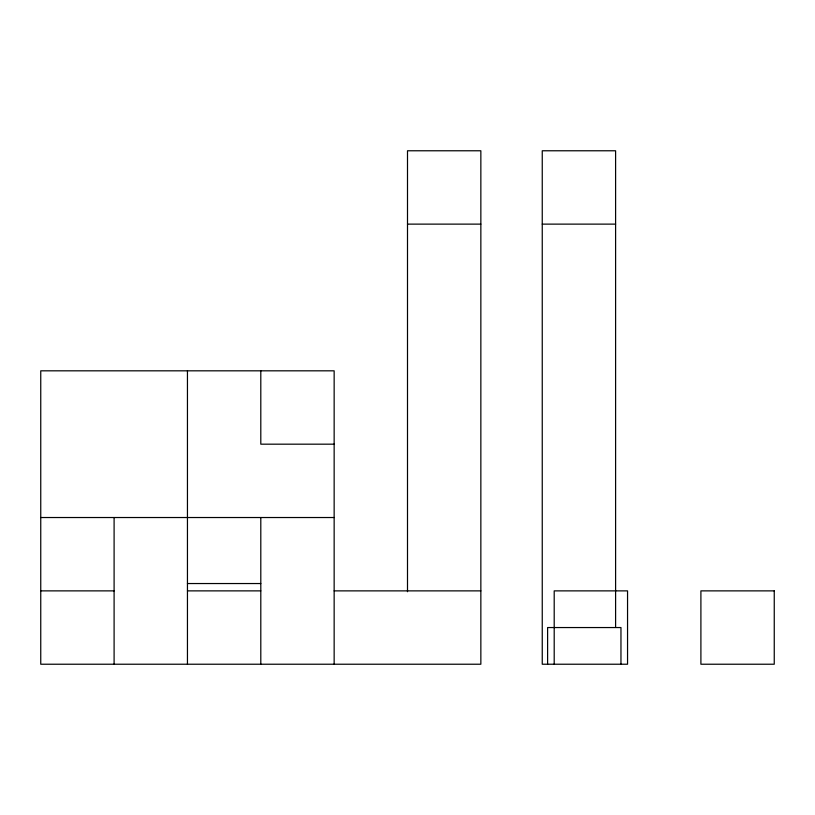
<?xml version="1.0" encoding="UTF-8"?>
<svg xmlns="http://www.w3.org/2000/svg" width="815" height="815" viewBox="0 0 815 815"><rect width="100%" height="100%" fill="white"/><g stroke="black" fill="none" stroke-linecap="round" stroke-linejoin="round"><path stroke-width="1.22" d="M407.5 224.125L480.85 224.125M542.25 224.125L615.6 224.125M334.15 444.175L260.8 444.175L260.8 370.825M40.75 517.525L334.15 517.525M187.45 583.54L260.8 583.54M40.75 590.875L114.1 590.875M187.45 590.875L260.8 590.875M334.15 590.875L480.85 590.875M620.959 664.225L620.959 627.55L547.609 627.55L547.609 664.225M615.6 627.336L615.6 150.775L542.25 150.775L542.25 664.225L627.55 664.225L627.55 590.875L554.2 590.875L554.2 664.225M407.5 591.721L407.5 150.775L480.85 150.775L480.85 664.225L40.75 664.225L40.75 370.825L334.15 370.825L334.15 664.225M260.8 517.525L260.8 664.225M187.45 370.825L187.45 664.225M114.1 517.525L114.1 664.225M774.25 590.875L700.9 590.875L700.9 664.225L774.25 664.225L774.25 590.875"/></g></svg>
